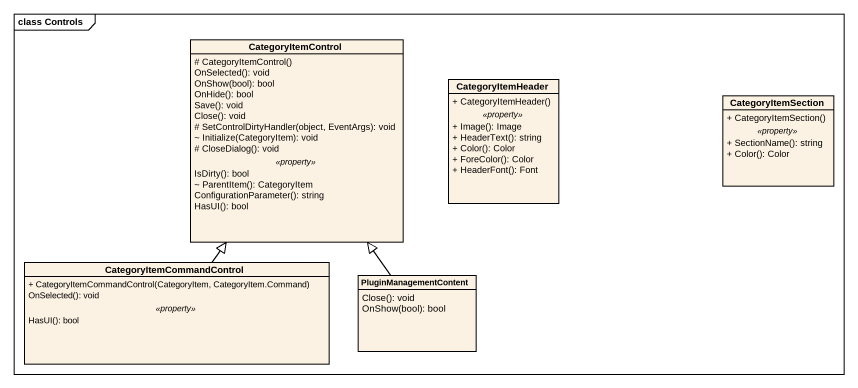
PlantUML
@startuml
mainframe class Controls
hide circle
hide empty members
skinparam classAttributeIconSize 0
class CategoryItemControl {
  # CategoryItemControl()
  OnSelected(): void
  OnShow(bool): bool
  OnHide(): bool
  Save(): void
  Close(): void
  # SetControlDirtyHandler(object, EventArgs): void
  ~ Initialize(CategoryItem): void
  # CloseDialog(): void
  .. <<property>> ..
  IsDirty(): bool
  ~ ParentItem(): CategoryItem
  ConfigurationParameter(): string
  HasUI(): bool
}
class CategoryItemHeader {
  + CategoryItemHeader()
  .. <<property>> ..
  + Image(): Image
  + HeaderText(): string
  + Color(): Color
  + ForeColor(): Color
  + HeaderFont(): Font
}
class CategoryItemSection {
  + CategoryItemSection()
  .. <<property>> ..
  + SectionName(): string
  + Color(): Color
}
class CategoryItemCommandControl {
  + CategoryItemCommandControl(CategoryItem, CategoryItem.Command)
  OnSelected(): void
  .. <<property>> ..
  HasUI(): bool
}
class PluginManagementContent {
  Close(): void
  OnShow(bool): bool
}
CategoryItemCommandControl -up-|> CategoryItemControl
PluginManagementContent -up-|> CategoryItemControl
@enduml
